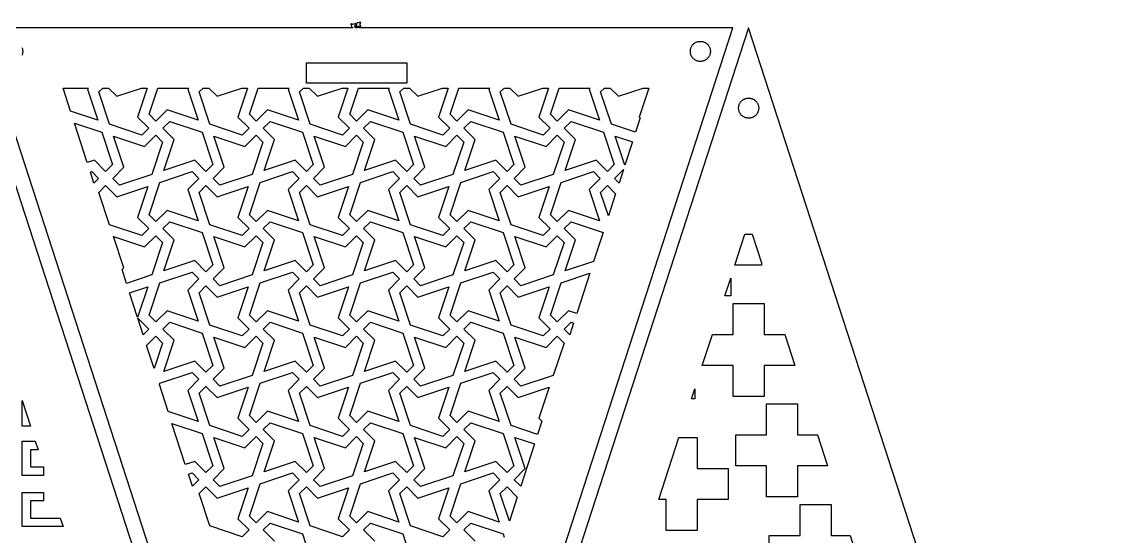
# Model space of a CAD drawing. Header units: metres. Extents: x 20 to 1108, y 20 to 485.
# Drawn here: x 888 to 1107.8, y 149.4 to 252 of the extents above; entities that cross this region are included whole.
import ezdxf

# ---------------------------------------------------------------- set-up
doc = ezdxf.new("R2010")
doc.units = ezdxf.units.M

msp = doc.modelspace()

# ---------------------------------------------------------------- linework, layer by layer
for p, q in [((951.544, 20), (876.544, 250.826)), ((954.015, 250.826), (879.698, 250.826)), ((879.698, 250.826), (954.698, 20.0001)), ((953.698, 251.685), (953.563, 251.549)), ((953.563, 251.549), (953.777, 250.905)), ((953.921, 251.462), (953.698, 251.685)), ((953.777, 250.905), (954.015, 250.826)), ((954.54, 251.668), (953.921, 251.462)), ((954.334, 251.049), (954.54, 251.668)), ((954.557, 250.826), (954.334, 251.049)), ((954.84, 250.826), (954.557, 250.826)), ((954.777, 251.747), (954.563, 251.104)), ((954.563, 251.104), (954.698, 250.968)), ((954.698, 250.968), (954.921, 251.191)), ((954.698, 20.0001), (1029.7, 250.826)), ((955.421, 251.962), (954.777, 251.747)), ((954.976, 250.962), (954.84, 250.826)), ((954.921, 251.191), (955.54, 250.984)), ((955.382, 250.826), (954.976, 250.962)), ((955.334, 251.604), (955.557, 251.826)), ((955.54, 250.984), (955.334, 251.604)), ((1029.7, 250.826), (955.382, 250.826)), ((955.557, 251.826), (955.421, 251.962)), ((1032.85, 250.826), (957.853, 20)), ((1107.85, 20), (1032.85, 250.826)), ((888.03, 246.86), (888.072, 246.742)), ((888.072, 246.742), (888.107, 246.621)), ((888.107, 246.621), (888.135, 246.499)), ((888.135, 246.499), (888.154, 246.375)), ((888.154, 246.375), (888.166, 246.249)), ((888.166, 246.249), (888.17, 246.124)), ((1021.23, 246.249), (1021.24, 246.375)), ((1021.23, 246.124), (1021.23, 246.249)), ((1021.24, 246.375), (1021.26, 246.499)), ((1021.26, 246.499), (1021.29, 246.621)), ((1021.29, 246.621), (1021.32, 246.742)), ((1021.32, 246.742), (1021.37, 246.86)), ((1021.37, 246.86), (1021.42, 246.976)), ((1021.42, 246.976), (1021.47, 247.087)), ((1021.47, 247.087), (1021.54, 247.195)), ((1021.54, 247.195), (1021.61, 247.3)), ((1021.61, 247.3), (1021.68, 247.399)), ((1021.68, 247.399), (1021.77, 247.493)), ((1021.77, 247.493), (1021.86, 247.582)), ((1021.86, 247.582), (1021.95, 247.665)), ((1021.95, 247.665), (1022.05, 247.742)), ((1022.05, 247.742), (1022.15, 247.813)), ((1022.15, 247.813), (1022.26, 247.877)), ((1022.26, 247.877), (1022.38, 247.934)), ((1022.38, 247.934), (1022.49, 247.984)), ((1022.49, 247.984), (1022.61, 248.026)), ((1022.61, 248.026), (1022.73, 248.062)), ((1022.73, 248.062), (1022.85, 248.089)), ((1022.85, 248.089), (1022.98, 248.109)), ((1022.98, 248.109), (1023.1, 248.12)), ((1023.1, 248.12), (1023.23, 248.124)), ((1023.23, 248.124), (1023.35, 248.12)), ((1023.35, 248.12), (1023.48, 248.109)), ((1023.48, 248.109), (1023.6, 248.089)), ((1023.6, 248.089), (1023.72, 248.062)), ((1023.72, 248.062), (1023.84, 248.026)), ((1023.84, 248.026), (1023.96, 247.984)), ((1023.96, 247.984), (1024.08, 247.934)), ((1024.08, 247.934), (1024.19, 247.877)), ((1024.19, 247.877), (1024.3, 247.813)), ((1024.3, 247.813), (1024.4, 247.742)), ((1024.4, 247.742), (1024.5, 247.665)), ((1024.5, 247.665), (1024.6, 247.582)), ((1024.6, 247.582), (1024.68, 247.493)), ((1024.68, 247.493), (1024.77, 247.399)), ((1024.77, 247.399), (1024.84, 247.3)), ((1024.84, 247.3), (1024.92, 247.195)), ((1024.92, 247.195), (1024.98, 247.087)), ((1024.98, 247.087), (1025.04, 246.976)), ((1025.04, 246.976), (1025.09, 246.86)), ((1025.09, 246.86), (1025.13, 246.742)), ((1025.13, 246.742), (1025.16, 246.621)), ((1025.16, 246.621), (1025.19, 246.499)), ((1025.19, 246.499), (1025.21, 246.375)), ((1025.21, 246.375), (1025.22, 246.249)), ((1025.22, 246.249), (1025.23, 246.124)), ((888.072, 245.506), (888.03, 245.388)), ((888.107, 245.627), (888.072, 245.506)), ((888.135, 245.749), (888.107, 245.627)), ((888.154, 245.873), (888.135, 245.749)), ((888.166, 245.998), (888.154, 245.873)), ((888.17, 246.124), (888.166, 245.998)), ((1021.23, 245.998), (1021.23, 246.124)), ((1021.24, 245.873), (1021.23, 245.998)), ((1021.26, 245.749), (1021.24, 245.873)), ((1021.29, 245.627), (1021.26, 245.749)), ((1021.32, 245.506), (1021.29, 245.627)), ((1021.37, 245.388), (1021.32, 245.506)), ((1021.42, 245.273), (1021.37, 245.388)), ((1021.47, 245.16), (1021.42, 245.273)), ((1021.54, 245.052), (1021.47, 245.16)), ((1021.61, 244.948), (1021.54, 245.052)), ((1021.68, 244.849), (1021.61, 244.948)), ((1021.77, 244.755), (1021.68, 244.849)), ((1021.86, 244.666), (1021.77, 244.755)), ((1021.95, 244.583), (1021.86, 244.666)), ((1022.05, 244.506), (1021.95, 244.583)), ((1022.15, 244.436), (1022.05, 244.506)), ((1022.26, 244.371), (1022.15, 244.436)), ((1022.38, 244.315), (1022.26, 244.371)), ((1022.49, 244.265), (1022.38, 244.315)), ((1022.61, 244.222), (1022.49, 244.265)), ((1022.73, 244.187), (1022.61, 244.222)), ((1022.85, 244.159), (1022.73, 244.187)), ((1022.98, 244.14), (1022.85, 244.159)), ((1023.1, 244.128), (1022.98, 244.14)), ((1023.23, 244.124), (1023.1, 244.128)), ((1023.35, 244.128), (1023.23, 244.124)), ((1023.48, 244.14), (1023.35, 244.128)), ((1023.6, 244.159), (1023.48, 244.14)), ((1023.72, 244.187), (1023.6, 244.159)), ((1023.84, 244.222), (1023.72, 244.187)), ((1023.96, 244.265), (1023.84, 244.222)), ((1024.08, 244.315), (1023.96, 244.265)), ((1024.19, 244.371), (1024.08, 244.315)), ((1024.3, 244.436), (1024.19, 244.371)), ((1024.4, 244.506), (1024.3, 244.436)), ((1024.5, 244.583), (1024.4, 244.506)), ((1024.6, 244.666), (1024.5, 244.583)), ((1024.68, 244.755), (1024.6, 244.666)), ((1024.77, 244.849), (1024.68, 244.755)), ((1024.84, 244.948), (1024.77, 244.849)), ((1024.92, 245.052), (1024.84, 244.948)), ((1024.98, 245.16), (1024.92, 245.052)), ((1025.04, 245.273), (1024.98, 245.16)), ((1025.09, 245.388), (1025.04, 245.273)), ((1025.13, 245.506), (1025.09, 245.388)), ((1025.16, 245.627), (1025.13, 245.506)), ((1025.19, 245.749), (1025.16, 245.627)), ((1025.21, 245.873), (1025.19, 245.749)), ((1025.22, 245.998), (1025.21, 245.873)), ((1025.23, 246.124), (1025.22, 245.998)), ((944.698, 239.826), (944.698, 243.826)), ((944.698, 243.826), (964.698, 243.826)), ((964.698, 243.826), (964.698, 239.826)), ((964.698, 239.826), (944.698, 239.826)), ((897.716, 234.208), (896.215, 238.826)), ((896.215, 238.826), (901.284, 238.826)), ((901.284, 238.826), (901.054, 238.597)), ((901.054, 238.597), (903.117, 232.407)), ((903.343, 238.056), (904.112, 238.826)), ((905.489, 231.617), (903.343, 238.056)), ((904.112, 238.826), (905.284, 238.826)), ((905.284, 238.826), (906.928, 237.182)), ((906.928, 237.182), (911.86, 238.826)), ((912.978, 238.826), (911.054, 233.056)), ((911.86, 238.826), (912.978, 238.826)), ((913.343, 233.597), (915.086, 238.826)), ((915.086, 238.826), (921.284, 238.826)), ((921.284, 238.826), (921.054, 238.597)), ((921.054, 238.597), (923.117, 232.407)), ((923.343, 238.056), (924.112, 238.826)), ((925.489, 231.617), (923.343, 238.056)), ((924.112, 238.826), (925.284, 238.826)), ((925.284, 238.826), (926.928, 237.182)), ((926.928, 237.182), (931.86, 238.826)), ((932.978, 238.826), (931.054, 233.056)), ((931.86, 238.826), (932.978, 238.826)), ((933.343, 233.597), (935.086, 238.826)), ((935.086, 238.826), (941.284, 238.826)), ((941.284, 238.826), (941.054, 238.597)), ((941.054, 238.597), (943.117, 232.407)), ((943.343, 238.056), (944.112, 238.826)), ((945.489, 231.617), (943.343, 238.056)), ((944.112, 238.826), (945.284, 238.826)), ((945.284, 238.826), (946.928, 237.182)), ((946.928, 237.182), (951.86, 238.826)), ((952.978, 238.826), (951.054, 233.056)), ((951.86, 238.826), (952.978, 238.826)), ((953.343, 233.597), (955.086, 238.826)), ((955.086, 238.826), (961.284, 238.826)), ((961.284, 238.826), (961.054, 238.597)), ((961.054, 238.597), (963.117, 232.407)), ((963.343, 238.056), (964.112, 238.826)), ((965.489, 231.617), (963.343, 238.056)), ((964.112, 238.826), (965.284, 238.826)), ((965.284, 238.826), (966.928, 237.182)), ((966.928, 237.182), (971.86, 238.826)), ((972.978, 238.826), (971.054, 233.056)), ((971.86, 238.826), (972.978, 238.826)), ((973.343, 233.597), (975.086, 238.826)), ((975.086, 238.826), (981.284, 238.826)), ((981.284, 238.826), (981.054, 238.597)), ((981.054, 238.597), (983.117, 232.407)), ((983.343, 238.056), (984.112, 238.826)), ((985.489, 231.617), (983.343, 238.056)), ((984.112, 238.826), (985.284, 238.826)), ((985.284, 238.826), (986.928, 237.182)), ((986.928, 237.182), (991.86, 238.826)), ((992.978, 238.826), (991.054, 233.056)), ((991.86, 238.826), (992.978, 238.826)), ((993.343, 233.597), (995.086, 238.826)), ((995.086, 238.826), (1001.28, 238.826)), ((1001.28, 238.826), (1001.05, 238.597)), ((1001.05, 238.597), (1003.12, 232.407)), ((1003.34, 238.056), (1004.11, 238.826)), ((1005.49, 231.617), (1003.34, 238.056)), ((1004.11, 238.826), (1005.28, 238.826)), ((1005.28, 238.826), (1006.93, 237.182)), ((1006.93, 237.182), (1011.86, 238.826)), ((1012.98, 238.826), (1011.05, 233.056)), ((1011.86, 238.826), (1012.98, 238.826)), ((1030.87, 235.077), (1030.89, 235.201)), ((1030.89, 235.201), (1030.92, 235.324)), ((1030.92, 235.324), (1030.95, 235.444)), ((1030.95, 235.444), (1030.99, 235.562)), ((1030.99, 235.562), (1031.04, 235.678)), ((1031.04, 235.678), (1031.1, 235.79)), ((1031.1, 235.79), (1031.16, 235.898)), ((1031.16, 235.898), (1031.23, 236.002)), ((1031.23, 236.002), (1031.31, 236.101)), ((1031.31, 236.101), (1031.39, 236.195)), ((1031.39, 236.195), (1031.48, 236.284)), ((1031.48, 236.284), (1031.58, 236.367)), ((1031.58, 236.367), (1031.68, 236.444)), ((1031.68, 236.444), (1031.78, 236.515)), ((1031.78, 236.515), (1031.89, 236.579)), ((1031.89, 236.579), (1032, 236.636)), ((1032, 236.636), (1032.12, 236.686)), ((1032.12, 236.686), (1032.23, 236.728)), ((1032.23, 236.728), (1032.36, 236.763)), ((1032.36, 236.763), (1032.48, 236.791)), ((1032.48, 236.791), (1032.6, 236.81)), ((1032.6, 236.81), (1032.73, 236.822)), ((1032.73, 236.822), (1032.85, 236.826)), ((1032.85, 236.826), (1032.98, 236.822)), ((1032.98, 236.822), (1033.1, 236.81)), ((1033.1, 236.81), (1033.23, 236.791)), ((1033.23, 236.791), (1033.35, 236.763)), ((1033.35, 236.763), (1033.47, 236.728)), ((1033.47, 236.728), (1033.59, 236.686)), ((1033.59, 236.686), (1033.7, 236.636)), ((1033.7, 236.636), (1033.82, 236.579)), ((1033.82, 236.579), (1033.92, 236.515)), ((1033.92, 236.515), (1034.03, 236.444)), ((1034.03, 236.444), (1034.13, 236.367)), ((1034.13, 236.367), (1034.22, 236.284)), ((1034.22, 236.284), (1034.31, 236.195)), ((1034.31, 236.195), (1034.39, 236.101)), ((1034.39, 236.101), (1034.47, 236.002)), ((1034.47, 236.002), (1034.54, 235.898)), ((1034.54, 235.898), (1034.61, 235.79)), ((1034.61, 235.79), (1034.66, 235.678)), ((1034.66, 235.678), (1034.71, 235.562)), ((1034.71, 235.562), (1034.75, 235.444)), ((1034.75, 235.444), (1034.79, 235.324)), ((1034.79, 235.324), (1034.82, 235.201)), ((1034.82, 235.201), (1034.84, 235.077)), ((903.117, 232.407), (897.716, 234.208)), ((911.054, 233.056), (913.284, 230.826)), ((914.698, 232.24), (913.343, 233.597)), ((916.928, 234.471), (914.698, 232.24)), ((923.117, 232.407), (916.928, 234.471)), ((931.054, 233.056), (933.284, 230.826)), ((934.698, 232.24), (933.343, 233.597)), ((936.928, 234.471), (934.698, 232.24)), ((943.117, 232.407), (936.928, 234.471)), ((951.054, 233.056), (953.284, 230.826)), ((954.698, 232.24), (953.343, 233.597)), ((956.928, 234.471), (954.698, 232.24)), ((963.117, 232.407), (956.928, 234.471)), ((971.054, 233.056), (973.284, 230.826)), ((974.698, 232.24), (973.343, 233.597)), ((976.928, 234.471), (974.698, 232.24)), ((983.117, 232.407), (976.928, 234.471)), ((991.054, 233.056), (993.284, 230.826)), ((994.698, 232.24), (993.343, 233.597)), ((996.928, 234.471), (994.698, 232.24)), ((1003.12, 232.407), (996.928, 234.471)), ((1011.05, 233.056), (1011.25, 232.865)), ((1030.85, 234.826), (1030.86, 234.952)), ((1030.86, 234.701), (1030.85, 234.826)), ((1030.86, 234.952), (1030.87, 235.077)), ((1030.87, 234.576), (1030.86, 234.701)), ((1030.89, 234.451), (1030.87, 234.576)), ((1030.92, 234.329), (1030.89, 234.451)), ((1030.95, 234.208), (1030.92, 234.329)), ((1030.99, 234.09), (1030.95, 234.208)), ((1031.04, 233.975), (1030.99, 234.09)), ((1031.1, 233.863), (1031.04, 233.975)), ((1031.16, 233.755), (1031.1, 233.863)), ((1031.23, 233.651), (1031.16, 233.755)), ((1031.31, 233.551), (1031.23, 233.651)), ((1031.39, 233.457), (1031.31, 233.551)), ((1031.48, 233.368), (1031.39, 233.457)), ((1031.58, 233.285), (1031.48, 233.368)), ((1031.68, 233.208), (1031.58, 233.285)), ((1031.78, 233.138), (1031.68, 233.208)), ((1031.89, 233.074), (1031.78, 233.138)), ((1032, 233.017), (1031.89, 233.074)), ((1032.12, 232.967), (1032, 233.017)), ((1033.7, 233.017), (1033.59, 232.967)), ((1033.82, 233.074), (1033.7, 233.017)), ((1033.92, 233.138), (1033.82, 233.074)), ((1034.03, 233.208), (1033.92, 233.138)), ((1034.13, 233.285), (1034.03, 233.208)), ((1034.22, 233.368), (1034.13, 233.285)), ((1034.31, 233.457), (1034.22, 233.368)), ((1034.39, 233.551), (1034.31, 233.457)), ((1034.47, 233.651), (1034.39, 233.551)), ((1034.54, 233.755), (1034.47, 233.651)), ((1034.61, 233.863), (1034.54, 233.755)), ((1034.66, 233.975), (1034.61, 233.863)), ((1034.71, 234.09), (1034.66, 233.975)), ((1034.75, 234.208), (1034.71, 234.09)), ((1034.79, 234.329), (1034.75, 234.208)), ((1034.82, 234.451), (1034.79, 234.329)), ((1034.84, 234.576), (1034.82, 234.451)), ((1034.84, 235.077), (1034.85, 234.952)), ((1034.85, 234.701), (1034.84, 234.576)), ((1034.85, 234.952), (1034.85, 234.826)), ((1034.85, 234.826), (1034.85, 234.701)), ((901.034, 223.992), (898.483, 231.844)), ((898.483, 231.844), (903.907, 230.035)), ((911.928, 229.471), (905.489, 231.617)), ((913.284, 230.826), (911.928, 229.471)), ((916.112, 230.826), (917.469, 232.182)), ((918.343, 228.597), (916.112, 230.826)), ((917.469, 232.182), (923.907, 230.035)), ((931.928, 229.471), (925.489, 231.617)), ((933.284, 230.826), (931.928, 229.471)), ((936.112, 230.826), (937.469, 232.182)), ((938.343, 228.597), (936.112, 230.826)), ((937.469, 232.182), (943.907, 230.035)), ((951.928, 229.471), (945.489, 231.617)), ((953.284, 230.826), (951.928, 229.471)), ((956.112, 230.826), (957.469, 232.182)), ((958.343, 228.597), (956.112, 230.826)), ((957.469, 232.182), (963.907, 230.035)), ((971.928, 229.471), (965.489, 231.617)), ((973.284, 230.826), (971.928, 229.471)), ((976.112, 230.826), (977.469, 232.182)), ((978.343, 228.597), (976.112, 230.826)), ((977.469, 232.182), (983.907, 230.035)), ((991.928, 229.471), (985.489, 231.617)), ((993.284, 230.826), (991.928, 229.471)), ((996.112, 230.826), (997.469, 232.182)), ((998.343, 228.597), (996.112, 230.826)), ((997.469, 232.182), (1003.91, 230.035)), ((1010.32, 230.008), (1005.49, 231.617)), ((1011.25, 232.865), (1010.32, 230.008)), ((1032.23, 232.924), (1032.12, 232.967)), ((1032.36, 232.889), (1032.23, 232.924)), ((1032.48, 232.862), (1032.36, 232.889)), ((1032.6, 232.842), (1032.48, 232.862)), ((1032.73, 232.83), (1032.6, 232.842)), ((1032.85, 232.826), (1032.73, 232.83)), ((1032.98, 232.83), (1032.85, 232.826)), ((1033.1, 232.842), (1032.98, 232.83)), ((1033.23, 232.862), (1033.1, 232.842)), ((1033.35, 232.889), (1033.23, 232.862)), ((1033.47, 232.924), (1033.35, 232.889)), ((1033.59, 232.967), (1033.47, 232.924)), ((903.907, 230.035), (906.054, 223.597)), ((908.343, 223.056), (906.279, 229.245)), ((906.279, 229.245), (912.469, 227.182)), ((912.469, 227.182), (914.698, 229.412)), ((914.698, 229.412), (916.054, 228.056)), ((923.907, 230.035), (926.054, 223.597)), ((928.343, 223.056), (926.279, 229.245)), ((926.279, 229.245), (932.469, 227.182)), ((932.469, 227.182), (934.698, 229.412)), ((934.698, 229.412), (936.054, 228.056)), ((943.907, 230.035), (946.054, 223.597)), ((948.343, 223.056), (946.279, 229.245)), ((946.279, 229.245), (952.469, 227.182)), ((952.469, 227.182), (954.698, 229.412)), ((954.698, 229.412), (956.054, 228.056)), ((963.907, 230.035), (966.054, 223.597)), ((968.343, 223.056), (966.279, 229.245)), ((966.279, 229.245), (972.469, 227.182)), ((972.469, 227.182), (974.698, 229.412)), ((974.698, 229.412), (976.054, 228.056)), ((983.907, 230.035), (986.054, 223.597)), ((988.343, 223.056), (986.279, 229.245)), ((986.279, 229.245), (992.469, 227.182)), ((992.469, 227.182), (994.698, 229.412)), ((994.698, 229.412), (996.054, 228.056)), ((1003.91, 230.035), (1006.05, 223.597)), ((1006.28, 229.245), (1009.7, 228.106)), ((1008.2, 223.488), (1006.28, 229.245)), ((916.054, 228.056), (913.907, 221.617)), ((916.279, 222.407), (918.343, 228.597)), ((936.054, 228.056), (933.907, 221.617)), ((936.279, 222.407), (938.343, 228.597)), ((956.054, 228.056), (953.907, 221.617)), ((956.279, 222.407), (958.343, 228.597)), ((976.054, 228.056), (973.907, 221.617)), ((976.279, 222.407), (978.343, 228.597)), ((996.054, 228.056), (993.907, 221.617)), ((996.279, 222.407), (998.343, 228.597)), ((1009.7, 228.106), (1008.2, 223.488)), ((902.469, 224.471), (901.034, 223.992)), ((904.698, 222.24), (902.469, 224.471)), ((922.469, 224.471), (916.279, 222.407)), ((924.698, 222.24), (922.469, 224.471)), ((942.469, 224.471), (936.279, 222.407)), ((944.698, 222.24), (942.469, 224.471)), ((962.469, 224.471), (956.279, 222.407)), ((964.698, 222.24), (962.469, 224.471)), ((982.469, 224.471), (976.279, 222.407)), ((984.698, 222.24), (982.469, 224.471)), ((1002.47, 224.471), (996.279, 222.407)), ((1004.7, 222.24), (1002.47, 224.471)), ((901.652, 222.09), (901.928, 222.182)), ((902.362, 219.905), (901.652, 222.09)), ((901.928, 222.182), (903.284, 220.826)), ((906.054, 223.597), (904.698, 222.24)), ((906.112, 220.826), (908.343, 223.056)), ((915.489, 220.035), (921.928, 222.182)), ((921.928, 222.182), (923.284, 220.826)), ((926.054, 223.597), (924.698, 222.24)), ((926.112, 220.826), (928.343, 223.056)), ((935.489, 220.035), (941.928, 222.182)), ((941.928, 222.182), (943.284, 220.826)), ((946.054, 223.597), (944.698, 222.24)), ((946.112, 220.826), (948.343, 223.056)), ((955.489, 220.035), (961.928, 222.182)), ((961.928, 222.182), (963.284, 220.826)), ((966.054, 223.597), (964.698, 222.24)), ((966.112, 220.826), (968.343, 223.056)), ((975.489, 220.035), (981.928, 222.182)), ((981.928, 222.182), (983.284, 220.826)), ((986.054, 223.597), (984.698, 222.24)), ((986.112, 220.826), (988.343, 223.056)), ((995.489, 220.035), (1001.93, 222.182)), ((1001.93, 222.182), (1003.28, 220.826)), ((1006.05, 223.597), (1004.7, 222.24)), ((1006.11, 220.826), (1007.92, 222.635)), ((1007.92, 222.635), (1007.03, 219.905)), ((903.284, 220.826), (902.362, 219.905)), ((907.469, 219.471), (906.112, 220.826)), ((913.907, 221.617), (907.469, 219.471)), ((913.343, 213.597), (915.489, 220.035)), ((923.284, 220.826), (921.054, 218.597)), ((927.469, 219.471), (926.112, 220.826)), ((933.907, 221.617), (927.469, 219.471)), ((933.343, 213.597), (935.489, 220.035)), ((943.284, 220.826), (941.054, 218.597)), ((947.469, 219.471), (946.112, 220.826)), ((953.907, 221.617), (947.469, 219.471)), ((953.343, 213.597), (955.489, 220.035)), ((963.284, 220.826), (961.054, 218.597)), ((967.469, 219.471), (966.112, 220.826)), ((973.907, 221.617), (967.469, 219.471)), ((973.343, 213.597), (975.489, 220.035)), ((983.284, 220.826), (981.054, 218.597)), ((987.469, 219.471), (986.112, 220.826)), ((993.907, 221.617), (987.469, 219.471)), ((993.343, 213.597), (995.489, 220.035)), ((1003.28, 220.826), (1001.05, 218.597)), ((1007.03, 219.905), (1006.11, 220.826)), ((903.343, 218.056), (904.698, 219.412)), ((905.489, 211.617), (903.343, 218.056)), ((904.698, 219.412), (906.928, 217.182)), ((906.928, 217.182), (913.117, 219.245)), ((913.117, 219.245), (911.054, 213.056)), ((921.054, 218.597), (923.117, 212.407)), ((923.343, 218.056), (924.698, 219.412)), ((925.489, 211.617), (923.343, 218.056)), ((924.698, 219.412), (926.928, 217.182)), ((926.928, 217.182), (933.117, 219.245)), ((933.117, 219.245), (931.054, 213.056)), ((941.054, 218.597), (943.117, 212.407)), ((943.343, 218.056), (944.698, 219.412)), ((945.489, 211.617), (943.343, 218.056)), ((944.698, 219.412), (946.928, 217.182)), ((946.928, 217.182), (953.117, 219.245)), ((953.117, 219.245), (951.054, 213.056)), ((961.054, 218.597), (963.117, 212.407)), ((963.343, 218.056), (964.698, 219.412)), ((965.489, 211.617), (963.343, 218.056)), ((964.698, 219.412), (966.928, 217.182)), ((966.928, 217.182), (973.117, 219.245)), ((973.117, 219.245), (971.054, 213.056)), ((981.054, 218.597), (983.117, 212.407)), ((983.343, 218.056), (984.698, 219.412)), ((985.489, 211.617), (983.343, 218.056)), ((984.698, 219.412), (986.928, 217.182)), ((986.928, 217.182), (993.117, 219.245)), ((993.117, 219.245), (991.054, 213.056)), ((1001.05, 218.597), (1003.12, 212.407)), ((1003.34, 218.056), (1004.7, 219.412)), ((1004.91, 213.36), (1003.34, 218.056)), ((1004.7, 219.412), (1006.34, 217.771)), ((1006.34, 217.771), (1004.91, 213.36)), ((914.698, 212.24), (913.343, 213.597)), ((916.928, 214.471), (914.698, 212.24)), ((923.117, 212.407), (916.928, 214.471)), ((934.698, 212.24), (933.343, 213.597)), ((936.928, 214.471), (934.698, 212.24)), ((943.117, 212.407), (936.928, 214.471)), ((954.698, 212.24), (953.343, 213.597)), ((956.928, 214.471), (954.698, 212.24)), ((963.117, 212.407), (956.928, 214.471)), ((974.698, 212.24), (973.343, 213.597)), ((976.928, 214.471), (974.698, 212.24)), ((983.117, 212.407), (976.928, 214.471)), ((994.698, 212.24), (993.343, 213.597)), ((996.928, 214.471), (994.698, 212.24)), ((1003.12, 212.407), (996.928, 214.471)), ((911.928, 209.471), (905.489, 211.617)), ((911.054, 213.056), (913.284, 210.826)), ((916.112, 210.826), (917.469, 212.182)), ((917.469, 212.182), (923.907, 210.035)), ((931.928, 209.471), (925.489, 211.617)), ((931.054, 213.056), (933.284, 210.826)), ((936.112, 210.826), (937.469, 212.182)), ((937.469, 212.182), (943.907, 210.035)), ((951.928, 209.471), (945.489, 211.617)), ((951.054, 213.056), (953.284, 210.826)), ((956.112, 210.826), (957.469, 212.182)), ((957.469, 212.182), (963.907, 210.035)), ((971.928, 209.471), (965.489, 211.617)), ((971.054, 213.056), (973.284, 210.826)), ((976.112, 210.826), (977.469, 212.182)), ((977.469, 212.182), (983.907, 210.035)), ((991.928, 209.471), (985.489, 211.617)), ((991.054, 213.056), (993.284, 210.826)), ((996.112, 210.826), (997.469, 212.182)), ((997.469, 212.182), (1003.84, 210.06)), ((908.343, 203.056), (906.279, 209.245)), ((906.279, 209.245), (912.469, 207.182)), ((913.284, 210.826), (911.928, 209.471)), ((912.469, 207.182), (914.698, 209.412)), ((914.698, 209.412), (916.054, 208.056)), ((918.343, 208.597), (916.112, 210.826)), ((923.907, 210.035), (926.054, 203.597)), ((928.343, 203.056), (926.279, 209.245)), ((926.279, 209.245), (932.469, 207.182)), ((933.284, 210.826), (931.928, 209.471)), ((932.469, 207.182), (934.698, 209.412)), ((934.698, 209.412), (936.054, 208.056)), ((938.343, 208.597), (936.112, 210.826)), ((943.907, 210.035), (946.054, 203.597)), ((948.343, 203.056), (946.279, 209.245)), ((946.279, 209.245), (952.469, 207.182)), ((953.284, 210.826), (951.928, 209.471)), ((952.469, 207.182), (954.698, 209.412)), ((954.698, 209.412), (956.054, 208.056)), ((958.343, 208.597), (956.112, 210.826)), ((963.907, 210.035), (966.054, 203.597)), ((968.343, 203.056), (966.279, 209.245)), ((966.279, 209.245), (972.469, 207.182)), ((973.284, 210.826), (971.928, 209.471)), ((972.469, 207.182), (974.698, 209.412)), ((974.698, 209.412), (976.054, 208.056)), ((978.343, 208.597), (976.112, 210.826)), ((983.907, 210.035), (986.054, 203.597)), ((988.343, 203.056), (986.279, 209.245)), ((986.279, 209.245), (992.469, 207.182)), ((993.284, 210.826), (991.928, 209.471)), ((992.469, 207.182), (994.698, 209.412)), ((994.698, 209.412), (996.054, 208.056)), ((998.343, 208.597), (996.112, 210.826)), ((1003.84, 210.06), (1001.96, 204.302)), ((1030.12, 203.583), (1032.12, 209.75)), ((1032.12, 209.75), (1033.58, 209.75)), ((1033.58, 209.75), (1035.44, 204.043)), ((916.054, 208.056), (913.907, 201.617)), ((916.279, 202.407), (918.343, 208.597)), ((936.054, 208.056), (933.907, 201.617)), ((936.279, 202.407), (938.343, 208.597)), ((956.054, 208.056), (953.907, 201.617)), ((956.279, 202.407), (958.343, 208.597)), ((976.054, 208.056), (973.907, 201.617)), ((976.279, 202.407), (978.343, 208.597)), ((996.054, 208.056), (993.907, 201.617)), ((996.279, 202.407), (998.343, 208.597)), ((922.469, 204.471), (916.279, 202.407)), ((924.698, 202.24), (922.469, 204.471)), ((942.469, 204.471), (936.279, 202.407)), ((944.698, 202.24), (942.469, 204.471)), ((962.469, 204.471), (956.279, 202.407)), ((964.698, 202.24), (962.469, 204.471)), ((982.469, 204.471), (976.279, 202.407)), ((984.698, 202.24), (982.469, 204.471)), ((907.961, 202.675), (908.343, 203.056)), ((908.853, 199.932), (907.961, 202.675)), ((926.054, 203.597), (924.698, 202.24)), ((926.112, 200.826), (928.343, 203.056)), ((946.054, 203.597), (944.698, 202.24)), ((946.112, 200.826), (948.343, 203.056)), ((966.054, 203.597), (964.698, 202.24)), ((966.112, 200.826), (968.343, 203.056)), ((986.054, 203.597), (984.698, 202.24)), ((986.112, 200.826), (988.343, 203.056)), ((1001.96, 204.302), (996.279, 202.407)), ((1035.44, 203.583), (1030.12, 203.583)), ((1035.44, 204.043), (1035.44, 203.583)), ((913.907, 201.617), (908.853, 199.932)), ((913.343, 193.597), (915.489, 200.035)), ((915.489, 200.035), (921.928, 202.182)), ((923.284, 200.826), (921.054, 198.597)), ((921.928, 202.182), (923.284, 200.826)), ((927.469, 199.471), (926.112, 200.826)), ((933.907, 201.617), (927.469, 199.471)), ((933.343, 193.597), (935.489, 200.035)), ((935.489, 200.035), (941.928, 202.182)), ((943.284, 200.826), (941.054, 198.597)), ((941.928, 202.182), (943.284, 200.826)), ((947.469, 199.471), (946.112, 200.826)), ((953.907, 201.617), (947.469, 199.471)), ((953.343, 193.597), (955.489, 200.035)), ((955.489, 200.035), (961.928, 202.182)), ((963.284, 200.826), (961.054, 198.597)), ((961.928, 202.182), (963.284, 200.826)), ((967.469, 199.471), (966.112, 200.826)), ((973.907, 201.617), (967.469, 199.471)), ((973.343, 193.597), (975.489, 200.035)), ((975.489, 200.035), (981.928, 202.182)), ((983.284, 200.826), (981.054, 198.597)), ((981.928, 202.182), (983.284, 200.826)), ((987.469, 199.471), (986.112, 200.826)), ((993.907, 201.617), (987.469, 199.471)), ((993.343, 193.597), (995.489, 200.035)), ((995.489, 200.035), (1001.2, 201.938)), ((1001.2, 201.938), (998.59, 193.916)), ((1028.12, 197.416), (1029.27, 200.965)), ((1029.27, 200.965), (1029.27, 197.416)), ((909.471, 198.029), (913.117, 199.245)), ((911.07, 193.106), (909.471, 198.029)), ((913.117, 199.245), (911.07, 193.106)), ((921.054, 198.597), (923.117, 192.407)), ((923.343, 198.056), (924.698, 199.412)), ((925.489, 191.617), (923.343, 198.056)), ((924.698, 199.412), (926.928, 197.182)), ((926.928, 197.182), (933.117, 199.245)), ((933.117, 199.245), (931.054, 193.056)), ((941.054, 198.597), (943.117, 192.407)), ((943.343, 198.056), (944.698, 199.412)), ((945.489, 191.617), (943.343, 198.056)), ((944.698, 199.412), (946.928, 197.182)), ((946.928, 197.182), (953.117, 199.245)), ((953.117, 199.245), (951.054, 193.056)), ((961.054, 198.597), (963.117, 192.407)), ((963.343, 198.056), (964.698, 199.412)), ((965.489, 191.617), (963.343, 198.056)), ((964.698, 199.412), (966.928, 197.182)), ((966.928, 197.182), (973.117, 199.245)), ((973.117, 199.245), (971.054, 193.056)), ((981.054, 198.597), (983.117, 192.407)), ((983.343, 198.056), (984.698, 199.412)), ((985.489, 191.617), (983.343, 198.056)), ((984.698, 199.412), (986.928, 197.182)), ((986.928, 197.182), (993.117, 199.245)), ((993.117, 199.245), (991.054, 193.056)), ((1029.27, 197.416), (1028.12, 197.416)), ((1029.77, 189.75), (1029.77, 195.916)), ((1029.77, 195.916), (1035.94, 195.916)), ((1035.94, 195.916), (1035.94, 189.75)), ((914.698, 192.24), (913.343, 193.597)), ((916.928, 194.471), (914.698, 192.24)), ((923.117, 192.407), (916.928, 194.471)), ((934.698, 192.24), (933.343, 193.597)), ((936.928, 194.471), (934.698, 192.24)), ((943.117, 192.407), (936.928, 194.471)), ((954.698, 192.24), (953.343, 193.597)), ((956.928, 194.471), (954.698, 192.24)), ((963.117, 192.407), (956.928, 194.471)), ((974.698, 192.24), (973.343, 193.597)), ((976.928, 194.471), (974.698, 192.24)), ((983.117, 192.407), (976.928, 194.471)), ((994.698, 192.24), (993.343, 193.597)), ((996.928, 194.471), (994.698, 192.24)), ((998.59, 193.916), (996.928, 194.471)), ((911.102, 193.008), (913.284, 190.826)), ((912.172, 189.715), (911.102, 193.008)), ((916.112, 190.826), (917.469, 192.182)), ((917.469, 192.182), (923.907, 190.035)), ((931.928, 189.471), (925.489, 191.617)), ((931.054, 193.056), (933.284, 190.826)), ((936.112, 190.826), (937.469, 192.182)), ((937.469, 192.182), (943.907, 190.035)), ((951.928, 189.471), (945.489, 191.617)), ((951.054, 193.056), (953.284, 190.826)), ((956.112, 190.826), (957.469, 192.182)), ((957.469, 192.182), (963.907, 190.035)), ((971.928, 189.471), (965.489, 191.617)), ((971.054, 193.056), (973.284, 190.826)), ((976.112, 190.826), (977.469, 192.182)), ((977.469, 192.182), (983.907, 190.035)), ((991.928, 189.471), (985.489, 191.617)), ((991.054, 193.056), (993.284, 190.826)), ((996.112, 190.826), (997.469, 192.182)), ((997.972, 192.015), (997.225, 189.715)), ((997.469, 192.182), (997.972, 192.015)), ((913.284, 190.826), (912.172, 189.715)), ((912.866, 187.579), (914.698, 189.412)), ((914.698, 189.412), (916.054, 188.056)), ((918.343, 188.597), (916.112, 190.826)), ((923.907, 190.035), (926.054, 183.597)), ((928.343, 183.056), (926.279, 189.245)), ((926.279, 189.245), (932.469, 187.182)), ((933.284, 190.826), (931.928, 189.471)), ((932.469, 187.182), (934.698, 189.412)), ((934.698, 189.412), (936.054, 188.056)), ((938.343, 188.597), (936.112, 190.826)), ((943.907, 190.035), (946.054, 183.597)), ((948.343, 183.056), (946.279, 189.245)), ((946.279, 189.245), (952.469, 187.182)), ((953.284, 190.826), (951.928, 189.471)), ((952.469, 187.182), (954.698, 189.412)), ((954.698, 189.412), (956.054, 188.056)), ((958.343, 188.597), (956.112, 190.826)), ((963.907, 190.035), (966.054, 183.597)), ((968.343, 183.056), (966.279, 189.245)), ((966.279, 189.245), (972.469, 187.182)), ((973.284, 190.826), (971.928, 189.471)), ((972.469, 187.182), (974.698, 189.412)), ((974.698, 189.412), (976.054, 188.056)), ((978.343, 188.597), (976.112, 190.826)), ((983.907, 190.035), (986.054, 183.597)), ((988.343, 183.056), (986.279, 189.245)), ((986.279, 189.245), (992.469, 187.182)), ((993.284, 190.826), (991.928, 189.471)), ((992.469, 187.182), (994.698, 189.412)), ((994.698, 189.412), (996.054, 188.056)), ((997.225, 189.715), (996.112, 190.826)), ((1023.62, 183.583), (1025.63, 189.75)), ((1025.63, 189.75), (1029.77, 189.75)), ((1035.94, 189.75), (1040.08, 189.75)), ((1040.08, 189.75), (1042.08, 183.583)), ((914.361, 182.978), (912.866, 187.579)), ((916.054, 188.056), (914.361, 182.978)), ((916.279, 182.407), (918.343, 188.597)), ((936.054, 188.056), (933.907, 181.617)), ((936.279, 182.407), (938.343, 188.597)), ((956.054, 188.056), (953.907, 181.617)), ((956.279, 182.407), (958.343, 188.597)), ((976.054, 188.056), (973.907, 181.617)), ((976.279, 182.407), (978.343, 188.597)), ((996.054, 188.056), (993.907, 181.617)), ((922.469, 184.471), (916.279, 182.407)), ((924.698, 182.24), (922.469, 184.471)), ((926.054, 183.597), (924.698, 182.24)), ((926.112, 180.826), (928.343, 183.056)), ((942.469, 184.471), (936.279, 182.407)), ((944.698, 182.24), (942.469, 184.471)), ((946.054, 183.597), (944.698, 182.24)), ((946.112, 180.826), (948.343, 183.056)), ((962.469, 184.471), (956.279, 182.407)), ((964.698, 182.24), (962.469, 184.471)), ((966.054, 183.597), (964.698, 182.24)), ((966.112, 180.826), (968.343, 183.056)), ((982.469, 184.471), (976.279, 182.407)), ((984.698, 182.24), (982.469, 184.471)), ((986.054, 183.597), (984.698, 182.24)), ((986.112, 180.826), (988.343, 183.056)), ((1029.77, 183.583), (1023.62, 183.583)), ((1029.77, 177.416), (1029.77, 183.583)), ((1042.08, 183.583), (1035.94, 183.583)), ((1035.94, 183.583), (1035.94, 177.416)), ((915.489, 180.035), (921.928, 182.182)), ((923.284, 180.826), (921.054, 178.597)), ((921.928, 182.182), (923.284, 180.826)), ((927.469, 179.471), (926.112, 180.826)), ((933.907, 181.617), (927.469, 179.471)), ((935.489, 180.035), (941.928, 182.182)), ((943.284, 180.826), (941.054, 178.597)), ((941.928, 182.182), (943.284, 180.826)), ((947.469, 179.471), (946.112, 180.826)), ((953.907, 181.617), (947.469, 179.471)), ((955.489, 180.035), (961.928, 182.182)), ((963.284, 180.826), (961.054, 178.597)), ((961.928, 182.182), (963.284, 180.826)), ((967.469, 179.471), (966.112, 180.826)), ((973.907, 181.617), (967.469, 179.471)), ((975.489, 180.035), (981.928, 182.182)), ((983.284, 180.826), (981.054, 178.597)), ((981.928, 182.182), (983.284, 180.826)), ((987.469, 179.471), (986.112, 180.826)), ((993.907, 181.617), (987.469, 179.471)), ((915.401, 179.775), (915.489, 180.035)), ((917.149, 174.397), (915.401, 179.775)), ((921.054, 178.597), (923.117, 172.407)), ((923.343, 178.056), (924.698, 179.412)), ((925.489, 171.617), (923.343, 178.056)), ((924.698, 179.412), (926.928, 177.182)), ((926.928, 177.182), (933.117, 179.245)), ((933.117, 179.245), (931.054, 173.056)), ((933.343, 173.597), (935.489, 180.035)), ((941.054, 178.597), (943.117, 172.407)), ((943.343, 178.056), (944.698, 179.412)), ((945.489, 171.617), (943.343, 178.056)), ((944.698, 179.412), (946.928, 177.182)), ((946.928, 177.182), (953.117, 179.245)), ((953.117, 179.245), (951.054, 173.056)), ((953.343, 173.597), (955.489, 180.035)), ((961.054, 178.597), (963.117, 172.407)), ((963.343, 178.056), (964.698, 179.412)), ((965.489, 171.617), (963.343, 178.056)), ((964.698, 179.412), (966.928, 177.182)), ((966.928, 177.182), (973.117, 179.245)), ((973.117, 179.245), (971.054, 173.056)), ((973.343, 173.597), (975.489, 180.035)), ((981.054, 178.597), (983.117, 172.407)), ((983.343, 178.056), (984.698, 179.412)), ((985.489, 171.617), (983.343, 178.056)), ((984.698, 179.412), (986.928, 177.182)), ((986.928, 177.182), (993.117, 179.245)), ((993.117, 179.245), (991.054, 173.056)), ((1021.46, 176.917), (1022.1, 178.909)), ((1022.1, 178.909), (1022.1, 176.917)), ((888.044, 171.5), (888.044, 176.6)), ((888.044, 176.6), (889.701, 171.5)), ((1022.1, 176.917), (1021.46, 176.917)), ((1035.94, 177.416), (1029.77, 177.416)), ((1036.44, 169.75), (1036.44, 175.916)), ((1036.44, 175.916), (1042.6, 175.916)), ((1042.6, 175.916), (1042.6, 169.75)), ((923.117, 172.407), (917.149, 174.397)), ((936.928, 174.471), (934.698, 172.24)), ((943.117, 172.407), (936.928, 174.471)), ((956.928, 174.471), (954.698, 172.24)), ((963.117, 172.407), (956.928, 174.471)), ((976.928, 174.471), (974.698, 172.24)), ((983.117, 172.407), (976.928, 174.471)), ((889.701, 171.5), (888.044, 171.5)), ((920.579, 163.841), (917.917, 172.032)), ((917.917, 172.032), (923.907, 170.035)), ((931.928, 169.471), (925.489, 171.617)), ((931.054, 173.056), (933.284, 170.826)), ((934.698, 172.24), (933.343, 173.597)), ((936.112, 170.826), (937.469, 172.182)), ((937.469, 172.182), (943.907, 170.035)), ((951.928, 169.471), (945.489, 171.617)), ((951.054, 173.056), (953.284, 170.826)), ((954.698, 172.24), (953.343, 173.597)), ((956.112, 170.826), (957.469, 172.182)), ((957.469, 172.182), (963.907, 170.035)), ((971.928, 169.471), (965.489, 171.617)), ((971.054, 173.056), (973.284, 170.826)), ((974.698, 172.24), (973.343, 173.597)), ((976.112, 170.826), (977.469, 172.182)), ((977.469, 172.182), (983.907, 170.035)), ((990.772, 169.856), (985.489, 171.617)), ((991.626, 172.484), (990.772, 169.856)), ((991.054, 173.056), (991.626, 172.484)), ((923.907, 170.035), (926.054, 163.597)), ((933.284, 170.826), (931.928, 169.471)), ((932.469, 167.182), (934.698, 169.412)), ((934.698, 169.412), (936.054, 168.056)), ((938.343, 168.597), (936.112, 170.826)), ((943.907, 170.035), (946.054, 163.597)), ((953.284, 170.826), (951.928, 169.471)), ((952.469, 167.182), (954.698, 169.412)), ((954.698, 169.412), (956.054, 168.056)), ((958.343, 168.597), (956.112, 170.826)), ((963.907, 170.035), (966.054, 163.597)), ((973.284, 170.826), (971.928, 169.471)), ((972.469, 167.182), (974.698, 169.412)), ((974.698, 169.412), (976.054, 168.056)), ((978.343, 168.597), (976.112, 170.826)), ((983.907, 170.035), (986.054, 163.597)), ((1030.27, 163.583), (1030.27, 169.75)), ((1030.27, 169.75), (1036.44, 169.75)), ((1042.6, 169.75), (1046.58, 169.75)), ((1046.58, 169.75), (1048.58, 163.583)), ((888.044, 161.7), (888.044, 168.5)), ((888.044, 168.5), (890.676, 168.5)), ((890.676, 168.5), (891.228, 166.8)), ((928.343, 163.056), (926.279, 169.245)), ((926.279, 169.245), (932.469, 167.182)), ((936.054, 168.056), (933.907, 161.617)), ((936.279, 162.407), (938.343, 168.597)), ((948.343, 163.056), (946.279, 169.245)), ((946.279, 169.245), (952.469, 167.182)), ((956.054, 168.056), (953.907, 161.617)), ((956.279, 162.407), (958.343, 168.597)), ((968.343, 163.056), (966.279, 169.245)), ((966.279, 169.245), (972.469, 167.182)), ((976.054, 168.056), (973.907, 161.617)), ((976.279, 162.407), (978.343, 168.597)), ((988.343, 163.056), (986.279, 169.245)), ((986.279, 169.245), (990.153, 167.953)), ((990.153, 167.953), (987.415, 159.524)), ((1014.96, 156.917), (1018.96, 169.25)), ((1018.96, 169.25), (1022.6, 169.25)), ((1022.6, 169.25), (1022.6, 163.083)), ((891.228, 166.8), (889.744, 166.8)), ((889.744, 166.8), (889.744, 163.4)), ((889.744, 163.4), (892.294, 163.4)), ((892.294, 163.4), (892.294, 161.7)), ((922.469, 164.471), (920.579, 163.841)), ((924.698, 162.24), (922.469, 164.471)), ((926.054, 163.597), (924.698, 162.24)), ((926.112, 160.826), (928.343, 163.056)), ((942.469, 164.471), (936.279, 162.407)), ((944.698, 162.24), (942.469, 164.471)), ((946.054, 163.597), (944.698, 162.24)), ((946.112, 160.826), (948.343, 163.056)), ((962.469, 164.471), (956.279, 162.407)), ((964.698, 162.24), (962.469, 164.471)), ((966.054, 163.597), (964.698, 162.24)), ((966.112, 160.826), (968.343, 163.056)), ((982.469, 164.471), (976.279, 162.407)), ((984.698, 162.24), (982.469, 164.471)), ((986.054, 163.597), (984.698, 162.24)), ((986.112, 160.826), (988.343, 163.056)), ((1022.6, 163.083), (1028.77, 163.083)), ((1028.77, 163.083), (1028.77, 156.917)), ((1036.44, 163.583), (1030.27, 163.583)), ((1036.44, 157.416), (1036.44, 163.583)), ((1048.58, 163.583), (1042.6, 163.583)), ((1042.6, 163.583), (1042.6, 157.416)), ((892.294, 161.7), (888.044, 161.7)), ((921.197, 161.939), (921.928, 162.182)), ((921.981, 159.524), (921.197, 161.939)), ((921.928, 162.182), (923.284, 160.826)), ((923.284, 160.826), (921.981, 159.524)), ((927.469, 159.471), (926.112, 160.826)), ((933.907, 161.617), (927.469, 159.471)), ((935.489, 160.035), (941.928, 162.182)), ((943.284, 160.826), (941.054, 158.597)), ((941.928, 162.182), (943.284, 160.826)), ((947.469, 159.471), (946.112, 160.826)), ((953.907, 161.617), (947.469, 159.471)), ((955.489, 160.035), (961.928, 162.182)), ((963.284, 160.826), (961.054, 158.597)), ((961.928, 162.182), (963.284, 160.826)), ((967.469, 159.471), (966.112, 160.826)), ((973.907, 161.617), (967.469, 159.471)), ((975.489, 160.035), (981.928, 162.182)), ((983.284, 160.826), (981.054, 158.597)), ((981.928, 162.182), (983.284, 160.826)), ((987.415, 159.524), (986.112, 160.826)), ((888.044, 151.5), (888.044, 158.3)), ((888.044, 158.3), (892.294, 158.3)), ((892.294, 158.3), (892.294, 156.6)), ((923.343, 158.056), (924.698, 159.412)), ((924.698, 159.412), (926.928, 157.182)), ((926.928, 157.182), (933.117, 159.245)), ((933.117, 159.245), (931.054, 153.056)), ((933.343, 153.597), (935.489, 160.035)), ((941.054, 158.597), (943.117, 152.407)), ((943.343, 158.056), (944.698, 159.412)), ((944.698, 159.412), (946.928, 157.182)), ((946.928, 157.182), (953.117, 159.245)), ((953.117, 159.245), (951.054, 153.056)), ((953.343, 153.597), (955.489, 160.035)), ((961.054, 158.597), (963.117, 152.407)), ((963.343, 158.056), (964.698, 159.412)), ((964.698, 159.412), (966.928, 157.182)), ((966.928, 157.182), (973.117, 159.245)), ((973.117, 159.245), (971.054, 153.056)), ((973.343, 153.597), (975.489, 160.035)), ((981.054, 158.597), (983.117, 152.407)), ((983.343, 158.056), (984.698, 159.412)), ((984.698, 159.412), (986.721, 157.389)), ((892.294, 156.6), (889.744, 156.6)), ((889.744, 156.6), (889.744, 153.2)), ((925.489, 151.617), (923.343, 158.056)), ((945.489, 151.617), (943.343, 158.056)), ((965.489, 151.617), (963.343, 158.056)), ((985.163, 152.594), (983.343, 158.056)), ((986.721, 157.389), (985.163, 152.594)), ((1016.44, 156.917), (1014.96, 156.917)), ((1016.44, 150.75), (1016.44, 156.917)), ((1028.77, 156.917), (1022.6, 156.917)), ((1022.6, 156.917), (1022.6, 150.75)), ((1042.6, 157.416), (1036.44, 157.416)), ((936.928, 154.471), (934.698, 152.24)), ((943.117, 152.407), (936.928, 154.471)), ((956.928, 154.471), (954.698, 152.24)), ((963.117, 152.407), (956.928, 154.471)), ((976.928, 154.471), (974.698, 152.24)), ((983.117, 152.407), (976.928, 154.471)), ((1043.1, 149.75), (1043.1, 155.916)), ((1043.1, 155.916), (1049.27, 155.916)), ((1049.27, 155.916), (1049.27, 149.75)), ((889.744, 153.2), (895.647, 153.2)), ((895.647, 153.2), (896.199, 151.5)), ((931.054, 153.056), (933.284, 150.826)), ((934.698, 152.24), (933.343, 153.597)), ((936.112, 150.826), (937.469, 152.182)), ((937.469, 152.182), (943.907, 150.035)), ((951.054, 153.056), (953.284, 150.826)), ((954.698, 152.24), (953.343, 153.597)), ((956.112, 150.826), (957.469, 152.182)), ((957.469, 152.182), (963.907, 150.035)), ((971.054, 153.056), (973.284, 150.826)), ((974.698, 152.24), (973.343, 153.597)), ((976.112, 150.826), (977.469, 152.182)), ((977.469, 152.182), (983.907, 150.035)), ((896.199, 151.5), (888.044, 151.5)), ((931.928, 149.47), (925.489, 151.617)), ((933.284, 150.826), (931.928, 149.47)), ((938.343, 148.596), (936.112, 150.826)), ((943.907, 150.035), (946.054, 143.596)), ((951.928, 149.47), (945.489, 151.617)), ((953.284, 150.826), (951.928, 149.47)), ((958.343, 148.596), (956.112, 150.826)), ((963.907, 150.035), (966.054, 143.596)), ((971.928, 149.47), (965.489, 151.617)), ((973.284, 150.826), (971.928, 149.47)), ((978.343, 148.596), (976.112, 150.826)), ((983.907, 150.035), (984.122, 149.392)), ((1022.6, 150.75), (1016.44, 150.75)), ((1036.94, 143.583), (1036.94, 149.75)), ((1036.94, 149.75), (1043.1, 149.75)), ((1049.27, 149.75), (1053.08, 149.75)), ((1053.08, 149.75), (1055.08, 143.583))]:
    msp.add_line(p, q)

doc.saveas('drawing.dxf')
